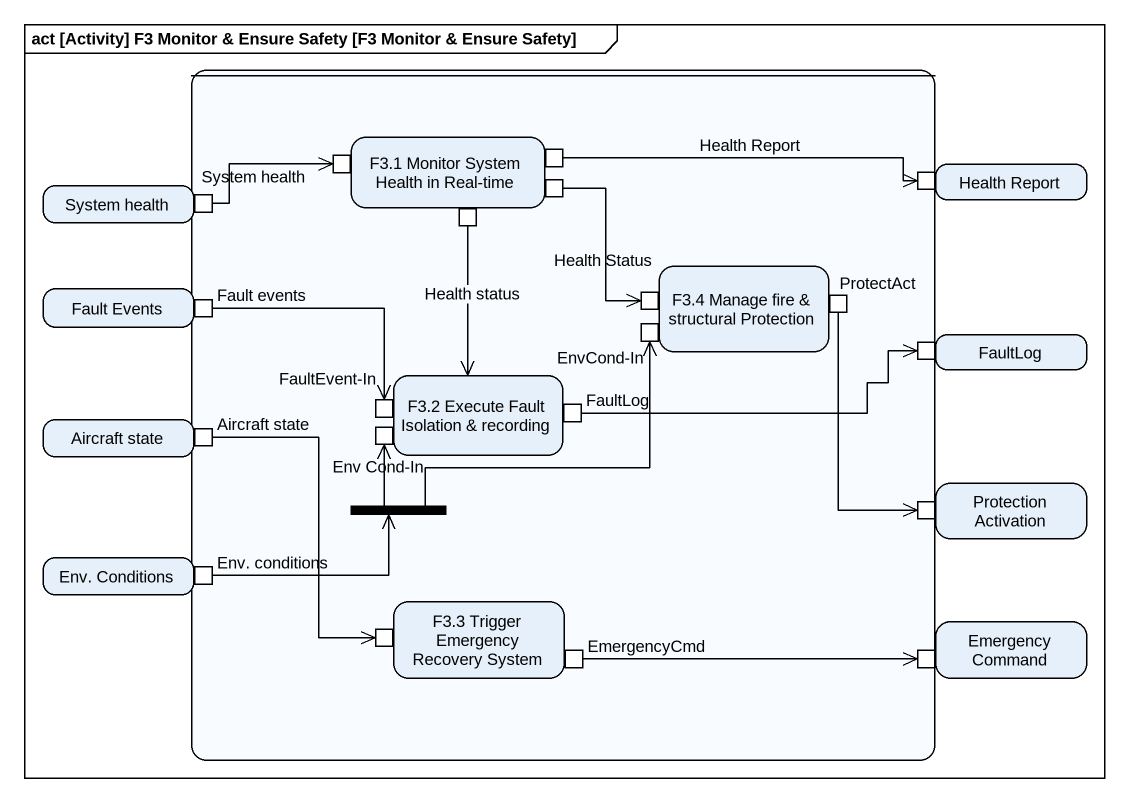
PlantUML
@startuml
mainframe act [Activity] F3 Monitor & Ensure Safety [F3 Monitor & Ensure Safety]
hide empty description
state " " as state1 {
  state "F3.1 Monitor System Health in Real-time" as F3_1_Monitor_System_Health {
    state pin1 <<inputPin>>
    state pin2 <<outputPin>>
    state pin3 <<outputPin>>
    state pin4 <<outputPin>>
  }
  state "F3.4 Manage fire & structural Protection" as F3_4_Manage_fire_structural {
    state "Health Status" as Health_Status <<inputPin>>
    state "EnvCond-In" as EnvCond_In <<inputPin>>
    state ProtectAct <<outputPin>>
  }
  state "F3.2 Execute Fault Isolation & recording" as F3_2_Execute_Fault {
    state "FaultEvent-In" as FaultEvent_In <<inputPin>>
    state "FaultLog" as FaultLog_2 <<outputPin>>
    state "Env Cond-In" as Env_Cond_In <<inputPin>>
  }
  state fork1 <<fork>>
  state "F3.3 Trigger Emergency Recovery System" as F3_3_Trigger_Emergency {
    state pin8 <<inputPin>>
    state EmergencyCmd <<outputPin>>
  }
}
state "System health" as System_health {
  state "System health" as System_health_2 <<outputPin>>
}
state "Health Report" as Health_Report {
  state pin5 <<inputPin>>
}
state "Fault Events" as Fault_Events {
  state "Fault events" as Fault_events <<outputPin>>
}
state FaultLog {
  state pin6 <<inputPin>>
}
state "Aircraft state" as Aircraft_state {
  state "Aircraft state" as Aircraft_state_2 <<outputPin>>
}
state "Protection Activation" as Protection_Activation {
  state pin7 <<inputPin>>
}
state "Env. Conditions" as Env_Conditions {
  state "Env. conditions" as Env_conditions <<outputPin>>
}
state "Emergency Command" as Emergency_Command {
  state pin9 <<inputPin>>
}
System_health_2 -right-> pin1
pin2 --> F3_2_Execute_Fault : Health status
pin3 -right-> pin5 : Health Report
pin4 --> Health_Status
Fault_events -right-> FaultEvent_In
ProtectAct --> pin7
FaultLog_2 -right-> pin6
Aircraft_state_2 --> pin8
fork1 -up-> EnvCond_In
fork1 -up-> Env_Cond_In
Env_conditions -right-> fork1
EmergencyCmd -right-> pin9
@enduml
